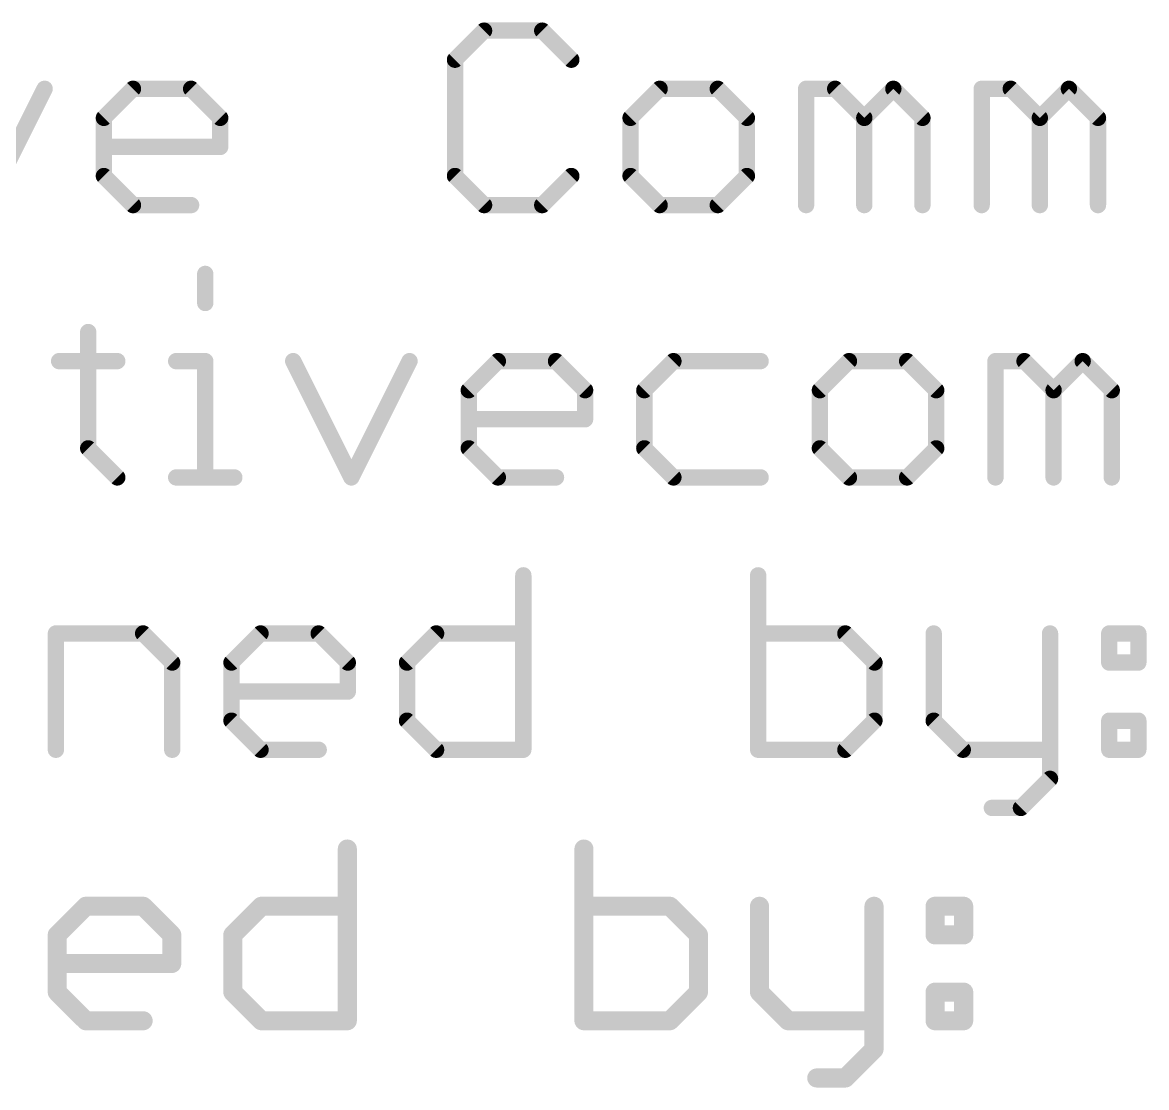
# Model space of a CAD drawing. Extents: x -39 to 68, y -16 to 20.
# Drawn here: x -0.22 to 10.27, y -15.77 to -5.84 of the extents above; entities that cross this region are included whole.
import ezdxf

# ---------------------------------------------------------------- set-up
doc = ezdxf.new("R2010")
doc.units = 0
doc.layers.add('51', color=53, linetype='CONTINUOUS')

msp = doc.modelspace()

# ---------------------------------------------------------------- linework, layer by layer
at = {"layer": '51'}
for points, const_width in [([(4.0891, -5.9168), (3.818, -6.188)], 0.1524), ([(4.6315, -5.9168), (4.0891, -5.9168)], 0.1524), ([(4.9026, -6.188), (4.6315, -5.9168)], 0.1524), ([(3.818, -6.188), (3.818, -7.2726)], 0.1524), ([(-0.5512, -7.5438), (-0.0088, -6.4591)], 0.1524), ([(0.5437, -6.7303), (0.8148, -6.4591)], 0.1524), ([(0.8148, -6.4591), (1.3572, -6.4591)], 0.1524), ([(1.3572, -6.4591), (1.6283, -6.7303)], 0.1524), ([(5.7263, -6.4591), (5.4551, -6.7303)], 0.1524), ([(6.2686, -6.4591), (5.7263, -6.4591)], 0.1524), ([(6.5398, -6.7303), (6.2686, -6.4591)], 0.1524), ([(7.0923, -7.5438), (7.0923, -6.4591)], 0.1524), ([(7.0923, -6.4591), (7.3635, -6.4591)], 0.1524), ([(7.3635, -6.4591), (7.6346, -6.7303)], 0.1524), ([(7.6346, -6.7303), (7.9058, -6.4591)], 0.1524), ([(7.9058, -6.4591), (8.177, -6.7303)], 0.1524), ([(8.7294, -7.5438), (8.7294, -6.4591)], 0.1524), ([(8.7294, -6.4591), (9.0006, -6.4591)], 0.1524), ([(9.0006, -6.4591), (9.2718, -6.7303)], 0.1524), ([(9.2718, -6.7303), (9.5429, -6.4591)], 0.1524), ([(9.5429, -6.4591), (9.8141, -6.7303)], 0.1524), ([(0.5437, -7.2726), (0.5437, -6.7303)], 0.1524), ([(1.6283, -6.7303), (1.6283, -7.0015)], 0.1524), ([(5.4551, -6.7303), (5.4551, -7.2726)], 0.1524), ([(6.5398, -7.2726), (6.5398, -6.7303)], 0.1524), ([(7.6346, -6.7303), (7.6346, -7.5438)], 0.1524), ([(8.177, -6.7303), (8.177, -7.5438)], 0.1524), ([(9.2718, -6.7303), (9.2718, -7.5438)], 0.1524), ([(9.8141, -6.7303), (9.8141, -7.5438)], 0.1524), ([(1.6283, -7.0015), (0.5437, -7.0015)], 0.1524), ([(0.8148, -7.5438), (0.5437, -7.2726)], 0.1524), ([(3.818, -7.2726), (4.0891, -7.5438)], 0.1524), ([(4.6315, -7.5438), (4.9026, -7.2726)], 0.1524), ([(5.4551, -7.2726), (5.7263, -7.5438)], 0.1524), ([(6.2686, -7.5438), (6.5398, -7.2726)], 0.1524), ([(1.3572, -7.5438), (0.8148, -7.5438)], 0.1524), ([(4.0891, -7.5438), (4.6315, -7.5438)], 0.1524), ([(5.7263, -7.5438), (6.2686, -7.5438)], 0.1524), ([(1.489, -8.1856), (1.489, -8.4568)], 0.1524), ([(0.3975, -8.728), (0.3975, -9.8126)], 0.1524), ([(0.1264, -8.9991), (0.6687, -8.9991)], 0.1524), ([(1.2178, -8.9991), (1.489, -8.9991)], 0.1524), ([(1.489, -8.9991), (1.489, -10.0838)], 0.1524), ([(2.3092, -8.9991), (2.8516, -10.0838)], 0.1524), ([(2.8516, -10.0838), (3.3939, -8.9991)], 0.1524), ([(3.9464, -9.2703), (4.2176, -8.9991)], 0.1524), ([(4.2176, -8.9991), (4.7599, -8.9991)], 0.1524), ([(4.7599, -8.9991), (5.031, -9.2703)], 0.1524), ([(5.8547, -8.9991), (5.5835, -9.2703)], 0.1524), ([(6.6682, -8.9991), (5.8547, -8.9991)], 0.1524), ([(7.4919, -8.9991), (7.2207, -9.2703)], 0.1524), ([(8.0342, -8.9991), (7.4919, -8.9991)], 0.1524), ([(8.3054, -9.2703), (8.0342, -8.9991)], 0.1524), ([(8.8579, -10.0838), (8.8579, -8.9991)], 0.1524), ([(8.8579, -8.9991), (9.129, -8.9991)], 0.1524), ([(9.129, -8.9991), (9.4002, -9.2703)], 0.1524), ([(9.4002, -9.2703), (9.6714, -8.9991)], 0.1524), ([(9.6714, -8.9991), (9.9425, -9.2703)], 0.1524), ([(3.9464, -9.8126), (3.9464, -9.2703)], 0.1524), ([(5.031, -9.2703), (5.031, -9.5415)], 0.1524), ([(5.5835, -9.2703), (5.5835, -9.8126)], 0.1524), ([(7.2207, -9.2703), (7.2207, -9.8126)], 0.1524), ([(8.3054, -9.8126), (8.3054, -9.2703)], 0.1524), ([(9.4002, -9.2703), (9.4002, -10.0838)], 0.1524), ([(9.9425, -9.2703), (9.9425, -10.0838)], 0.1524), ([(5.031, -9.5415), (3.9464, -9.5415)], 0.1524), ([(0.3975, -9.8126), (0.6687, -10.0838)], 0.1524), ([(4.2176, -10.0838), (3.9464, -9.8126)], 0.1524), ([(5.5835, -9.8126), (5.8547, -10.0838)], 0.1524), ([(7.2207, -9.8126), (7.4919, -10.0838)], 0.1524), ([(8.0342, -10.0838), (8.3054, -9.8126)], 0.1524), ([(1.2178, -10.0838), (1.7601, -10.0838)], 0.1524), ([(4.7599, -10.0838), (4.2176, -10.0838)], 0.1524), ([(5.8547, -10.0838), (6.6682, -10.0838)], 0.1524), ([(7.4919, -10.0838), (8.0342, -10.0838)], 0.1524), ([(4.4552, -10.9968), (4.4552, -12.6238)], 0.1524), ([(6.6449, -10.9968), (6.6449, -12.6238)], 0.1524), ([(0.0963, -12.6238), (0.0963, -11.5391)], 0.1524), ([(0.0963, -11.5391), (0.9098, -11.5391)], 0.1524), ([(0.9098, -11.5391), (1.1809, -11.8103)], 0.1524), ([(1.7334, -11.8103), (2.0046, -11.5391)], 0.1524), ([(2.0046, -11.5391), (2.5469, -11.5391)], 0.1524), ([(2.5469, -11.5391), (2.8181, -11.8103)], 0.1524), ([(3.3706, -11.8103), (3.6417, -11.5391)], 0.1524), ([(3.6417, -11.5391), (4.4552, -11.5391)], 0.1524), ([(7.4584, -11.5391), (6.6449, -11.5391)], 0.1524), ([(7.7295, -11.8103), (7.4584, -11.5391)], 0.1524), ([(8.282, -11.5391), (8.282, -12.3526)], 0.1524), ([(9.3667, -11.5391), (9.3667, -12.895)], 0.1524), ([(9.9192, -11.5391), (10.1904, -11.5391)], 0.1524), ([(9.9192, -11.8103), (9.9192, -11.5391)], 0.1524), ([(10.1904, -11.5391), (10.1904, -11.8103)], 0.1524), ([(1.1809, -11.8103), (1.1809, -12.6238)], 0.1524), ([(1.7334, -12.3526), (1.7334, -11.8103)], 0.1524), ([(2.8181, -11.8103), (2.8181, -12.0815)], 0.1524), ([(3.3706, -12.3526), (3.3706, -11.8103)], 0.1524), ([(7.7295, -12.3526), (7.7295, -11.8103)], 0.1524), ([(10.1904, -11.8103), (9.9192, -11.8103)], 0.1524), ([(2.8181, -12.0815), (1.7334, -12.0815)], 0.1524), ([(2.0046, -12.6238), (1.7334, -12.3526)], 0.1524), ([(3.6417, -12.6238), (3.3706, -12.3526)], 0.1524), ([(7.4584, -12.6238), (7.7295, -12.3526)], 0.1524), ([(8.282, -12.3526), (8.5532, -12.6238)], 0.1524), ([(9.9192, -12.3526), (10.1904, -12.3526)], 0.1524), ([(9.9192, -12.6238), (9.9192, -12.3526)], 0.1524), ([(10.1904, -12.3526), (10.1904, -12.6238)], 0.1524), ([(2.5469, -12.6238), (2.0046, -12.6238)], 0.1524), ([(4.4552, -12.6238), (3.6417, -12.6238)], 0.1524), ([(6.6449, -12.6238), (7.4584, -12.6238)], 0.1524), ([(8.5532, -12.6238), (9.3667, -12.6238)], 0.1524), ([(10.1904, -12.6238), (9.9192, -12.6238)], 0.1524), ([(9.3667, -12.895), (9.0955, -13.1661)], 0.1524), ([(9.0955, -13.1661), (8.8244, -13.1661)], 0.1524), ([(2.8138, -13.5495), (2.8138, -15.1511)], 0.1778), ([(5.0204, -13.5495), (5.0204, -15.1511)], 0.1778), ([(0.109, -14.3503), (0.3759, -14.0834)], 0.1778), ([(0.3759, -14.0834), (0.9097, -14.0834)], 0.1778), ([(0.9097, -14.0834), (1.1767, -14.3503)], 0.1778), ([(1.7461, -14.3503), (2.013, -14.0834)], 0.1778), ([(2.013, -14.0834), (2.8138, -14.0834)], 0.1778), ([(5.8212, -14.0834), (5.0204, -14.0834)], 0.1778), ([(6.0881, -14.3503), (5.8212, -14.0834)], 0.1778), ([(6.6576, -14.0834), (6.6576, -14.8842)], 0.1778), ([(7.7253, -14.0834), (7.7253, -15.418)], 0.1778), ([(8.2947, -14.0834), (8.5617, -14.0834)], 0.1778), ([(8.2947, -14.3503), (8.2947, -14.0834)], 0.1778), ([(8.5617, -14.0834), (8.5617, -14.3503)], 0.1778), ([(0.109, -14.8842), (0.109, -14.3503)], 0.1778), ([(1.1767, -14.3503), (1.1767, -14.6172)], 0.1778), ([(1.7461, -14.8842), (1.7461, -14.3503)], 0.1778), ([(6.0881, -14.8842), (6.0881, -14.3503)], 0.1778), ([(8.5617, -14.3503), (8.2947, -14.3503)], 0.1778), ([(1.1767, -14.6172), (0.109, -14.6172)], 0.1778), ([(0.3759, -15.1511), (0.109, -14.8842)], 0.1778), ([(2.013, -15.1511), (1.7461, -14.8842)], 0.1778), ([(5.8212, -15.1511), (6.0881, -14.8842)], 0.1778), ([(6.6576, -14.8842), (6.9245, -15.1511)], 0.1778), ([(8.2947, -14.8842), (8.5617, -14.8842)], 0.1778), ([(8.2947, -15.1511), (8.2947, -14.8842)], 0.1778), ([(8.5617, -14.8842), (8.5617, -15.1511)], 0.1778), ([(0.9097, -15.1511), (0.3759, -15.1511)], 0.1778), ([(2.8138, -15.1511), (2.013, -15.1511)], 0.1778), ([(5.0204, -15.1511), (5.8212, -15.1511)], 0.1778), ([(6.9245, -15.1511), (7.7253, -15.1511)], 0.1778), ([(8.5617, -15.1511), (8.2947, -15.1511)], 0.1778), ([(7.7253, -15.418), (7.4584, -15.685)], 0.1778), ([(7.4584, -15.685), (7.1914, -15.685)], 0.1778)]:
    msp.add_lwpolyline(points, dxfattribs=dict(at, const_width=const_width))
for points, const_width in [([(4.0891, -5.8787, 1), (4.0891, -5.9549)], 0.0762), ([(4.1161, -5.9438, 1), (4.0622, -5.8899)], 0.0762), ([(4.6584, -5.8899, 1), (4.6045, -5.9438)], 0.0762), ([(4.6315, -5.9549, 1), (4.6315, -5.8787)], 0.0762), ([(3.791, -6.161, 1), (3.8449, -6.2149)], 0.0762), ([(3.8561, -6.188, 1), (3.7799, -6.188)], 0.0762), ([(4.8757, -6.2149, 1), (4.9296, -6.161)], 0.0762), ([(0.0252, -6.4762, 1), (-0.0429, -6.4421)], 0.0762), ([(0.8148, -6.421, 1), (0.8148, -6.4972)], 0.0762), ([(0.8418, -6.4861, 1), (0.7879, -6.4322)], 0.0762), ([(1.3841, -6.4322, 1), (1.3302, -6.4861)], 0.0762), ([(1.3572, -6.4972, 1), (1.3572, -6.421)], 0.0762), ([(5.7263, -6.421, 1), (5.7263, -6.4972)], 0.0762), ([(5.7532, -6.4861, 1), (5.6994, -6.4322)], 0.0762), ([(6.2956, -6.4322, 1), (6.2417, -6.4861)], 0.0762), ([(6.2686, -6.4972, 1), (6.2686, -6.421)], 0.0762), ([(7.1304, -6.4591, 1), (7.0542, -6.4591)], 0.0762), ([(7.0923, -6.421, 1), (7.0923, -6.4972)], 0.0762), ([(7.3904, -6.4322, 1), (7.3365, -6.4861)], 0.0762), ([(7.3635, -6.4972, 1), (7.3635, -6.421)], 0.0762), ([(7.9327, -6.4322, 1), (7.8788, -6.4861)], 0.0762), ([(7.9327, -6.4861, 1), (7.8788, -6.4322)], 0.0762), ([(8.7675, -6.4591, 1), (8.6913, -6.4591)], 0.0762), ([(8.7294, -6.421, 1), (8.7294, -6.4972)], 0.0762), ([(9.0276, -6.4322, 1), (8.9737, -6.4861)], 0.0762), ([(9.0006, -6.4972, 1), (9.0006, -6.421)], 0.0762), ([(9.5699, -6.4322, 1), (9.516, -6.4861)], 0.0762), ([(9.5699, -6.4861, 1), (9.516, -6.4322)], 0.0762), ([(0.5818, -6.7303, 1), (0.5056, -6.7303)], 0.0762), ([(0.5167, -6.7034, 1), (0.5706, -6.7572)], 0.0762), ([(1.6664, -6.7303, 1), (1.5902, -6.7303)], 0.0762), ([(1.6014, -6.7572, 1), (1.6553, -6.7034)], 0.0762), ([(5.4932, -6.7303, 1), (5.417, -6.7303)], 0.0762), ([(5.4282, -6.7034, 1), (5.4821, -6.7572)], 0.0762), ([(6.5779, -6.7303, 1), (6.5017, -6.7303)], 0.0762), ([(6.5129, -6.7572, 1), (6.5667, -6.7034)], 0.0762), ([(7.6727, -6.7303, 1), (7.5965, -6.7303)], 0.0762), ([(7.6077, -6.7034, 1), (7.6616, -6.7572)], 0.0762), ([(7.6077, -6.7572, 1), (7.6616, -6.7034)], 0.0762), ([(8.2151, -6.7303, 1), (8.1389, -6.7303)], 0.0762), ([(8.15, -6.7572, 1), (8.2039, -6.7034)], 0.0762), ([(9.3099, -6.7303, 1), (9.2337, -6.7303)], 0.0762), ([(9.2448, -6.7034, 1), (9.2987, -6.7572)], 0.0762), ([(9.2448, -6.7572, 1), (9.2987, -6.7034)], 0.0762), ([(9.8522, -6.7303, 1), (9.776, -6.7303)], 0.0762), ([(9.7872, -6.7572, 1), (9.8411, -6.7034)], 0.0762), ([(0.5437, -6.9634, 1), (0.5437, -7.0396)], 0.0762), ([(1.5902, -7.0015, 1), (1.6664, -7.0015)], 0.0762), ([(1.6283, -7.0396, 1), (1.6283, -6.9634)], 0.0762), ([(0.5706, -7.2457, 1), (0.5167, -7.2996)], 0.0762), ([(3.8449, -7.2457, 1), (3.791, -7.2996)], 0.0762), ([(4.9296, -7.2996, 1), (4.8757, -7.2457)], 0.0762), ([(5.4821, -7.2457, 1), (5.4282, -7.2996)], 0.0762), ([(6.5667, -7.2996, 1), (6.5129, -7.2457)], 0.0762), ([(0.5056, -7.2726, 1), (0.5818, -7.2726)], 0.0762), ([(3.7799, -7.2726, 1), (3.8561, -7.2726)], 0.0762), ([(5.417, -7.2726, 1), (5.4932, -7.2726)], 0.0762), ([(6.5017, -7.2726, 1), (6.5779, -7.2726)], 0.0762), ([(0.8148, -7.5057, 1), (0.8148, -7.5819)], 0.0762), ([(0.7879, -7.5707, 1), (0.8418, -7.5169)], 0.0762), ([(1.3572, -7.5819, 1), (1.3572, -7.5057)], 0.0762), ([(4.0891, -7.5057, 1), (4.0891, -7.5819)], 0.0762), ([(4.0622, -7.5707, 1), (4.1161, -7.5169)], 0.0762), ([(4.6045, -7.5169, 1), (4.6584, -7.5707)], 0.0762), ([(4.6315, -7.5819, 1), (4.6315, -7.5057)], 0.0762), ([(5.7263, -7.5057, 1), (5.7263, -7.5819)], 0.0762), ([(5.6994, -7.5707, 1), (5.7532, -7.5169)], 0.0762), ([(6.2417, -7.5169, 1), (6.2956, -7.5707)], 0.0762), ([(6.2686, -7.5819, 1), (6.2686, -7.5057)], 0.0762), ([(7.0542, -7.5438, 1), (7.1304, -7.5438)], 0.0762), ([(7.5965, -7.5438, 1), (7.6727, -7.5438)], 0.0762), ([(8.1389, -7.5438, 1), (8.2151, -7.5438)], 0.0762), ([(8.6913, -7.5438, 1), (8.7675, -7.5438)], 0.0762), ([(9.2337, -7.5438, 1), (9.3099, -7.5438)], 0.0762), ([(9.776, -7.5438, 1), (9.8522, -7.5438)], 0.0762), ([(1.5271, -8.1856, 1), (1.4509, -8.1856)], 0.0762), ([(1.4509, -8.4568, 1), (1.5271, -8.4568)], 0.0762), ([(0.4356, -8.728, 1), (0.3594, -8.728)], 0.0762), ([(0.1264, -8.961, 1), (0.1264, -9.0372)], 0.0762), ([(0.6687, -9.0372, 1), (0.6687, -8.961)], 0.0762), ([(1.2178, -8.961, 1), (1.2178, -9.0372)], 0.0762), ([(1.5271, -8.9991, 1), (1.4509, -8.9991)], 0.0762), ([(1.489, -9.0372, 1), (1.489, -8.961)], 0.0762), ([(2.3433, -8.9821, 1), (2.2752, -9.0162)], 0.0762), ([(3.428, -9.0162, 1), (3.3598, -8.9821)], 0.0762), ([(4.2176, -8.961, 1), (4.2176, -9.0372)], 0.0762), ([(4.2445, -9.0261, 1), (4.1906, -8.9722)], 0.0762), ([(4.7868, -8.9722, 1), (4.7329, -9.0261)], 0.0762), ([(4.7599, -9.0372, 1), (4.7599, -8.961)], 0.0762), ([(5.8547, -8.961, 1), (5.8547, -9.0372)], 0.0762), ([(5.8816, -9.0261, 1), (5.8278, -8.9722)], 0.0762), ([(6.6682, -9.0372, 1), (6.6682, -8.961)], 0.0762), ([(7.4919, -8.961, 1), (7.4919, -9.0372)], 0.0762), ([(7.5188, -9.0261, 1), (7.4649, -8.9722)], 0.0762), ([(8.0611, -8.9722, 1), (8.0073, -9.0261)], 0.0762), ([(8.0342, -9.0372, 1), (8.0342, -8.961)], 0.0762), ([(8.896, -8.9991, 1), (8.8198, -8.9991)], 0.0762), ([(8.8579, -8.961, 1), (8.8579, -9.0372)], 0.0762), ([(9.156, -8.9722, 1), (9.1021, -9.0261)], 0.0762), ([(9.129, -9.0372, 1), (9.129, -8.961)], 0.0762), ([(9.6983, -8.9722, 1), (9.6444, -9.0261)], 0.0762), ([(9.6983, -9.0261, 1), (9.6444, -8.9722)], 0.0762), ([(3.9845, -9.2703, 1), (3.9083, -9.2703)], 0.0762), ([(3.9194, -9.2434, 1), (3.9733, -9.2972)], 0.0762), ([(5.0691, -9.2703, 1), (4.9929, -9.2703)], 0.0762), ([(5.0041, -9.2972, 1), (5.058, -9.2434)], 0.0762), ([(5.6216, -9.2703, 1), (5.5454, -9.2703)], 0.0762), ([(5.5566, -9.2434, 1), (5.6105, -9.2972)], 0.0762), ([(7.2588, -9.2703, 1), (7.1826, -9.2703)], 0.0762), ([(7.1938, -9.2434, 1), (7.2476, -9.2972)], 0.0762), ([(8.3435, -9.2703, 1), (8.2673, -9.2703)], 0.0762), ([(8.2784, -9.2972, 1), (8.3323, -9.2434)], 0.0762), ([(9.4383, -9.2703, 1), (9.3621, -9.2703)], 0.0762), ([(9.3732, -9.2434, 1), (9.4271, -9.2972)], 0.0762), ([(9.3732, -9.2972, 1), (9.4271, -9.2434)], 0.0762), ([(9.9806, -9.2703, 1), (9.9044, -9.2703)], 0.0762), ([(9.9156, -9.2972, 1), (9.9695, -9.2434)], 0.0762), ([(3.9464, -9.5034, 1), (3.9464, -9.5796)], 0.0762), ([(4.9929, -9.5415, 1), (5.0691, -9.5415)], 0.0762), ([(5.031, -9.5796, 1), (5.031, -9.5034)], 0.0762), ([(0.4245, -9.7857, 1), (0.3706, -9.8396)], 0.0762), ([(3.9733, -9.7857, 1), (3.9194, -9.8396)], 0.0762), ([(5.6105, -9.7857, 1), (5.5566, -9.8396)], 0.0762), ([(7.2476, -9.7857, 1), (7.1938, -9.8396)], 0.0762), ([(8.3323, -9.8396, 1), (8.2784, -9.7857)], 0.0762), ([(0.3594, -9.8126, 1), (0.4356, -9.8126)], 0.0762), ([(3.9083, -9.8126, 1), (3.9845, -9.8126)], 0.0762), ([(5.5454, -9.8126, 1), (5.6216, -9.8126)], 0.0762), ([(7.1826, -9.8126, 1), (7.2588, -9.8126)], 0.0762), ([(8.2673, -9.8126, 1), (8.3435, -9.8126)], 0.0762), ([(0.6417, -10.1107, 1), (0.6956, -10.0569)], 0.0762), ([(1.2178, -10.0457, 1), (1.2178, -10.1219)], 0.0762), ([(1.4509, -10.0838, 1), (1.5271, -10.0838)], 0.0762), ([(1.7601, -10.1219, 1), (1.7601, -10.0457)], 0.0762), ([(2.8175, -10.0668, 1), (2.8856, -10.1008)], 0.0762), ([(2.8175, -10.1008, 1), (2.8856, -10.0668)], 0.0762), ([(4.2176, -10.0457, 1), (4.2176, -10.1219)], 0.0762), ([(4.1906, -10.1107, 1), (4.2445, -10.0569)], 0.0762), ([(4.7599, -10.1219, 1), (4.7599, -10.0457)], 0.0762), ([(5.8547, -10.0457, 1), (5.8547, -10.1219)], 0.0762), ([(5.8278, -10.1107, 1), (5.8816, -10.0569)], 0.0762), ([(6.6682, -10.1219, 1), (6.6682, -10.0457)], 0.0762), ([(7.4919, -10.0457, 1), (7.4919, -10.1219)], 0.0762), ([(7.4649, -10.1107, 1), (7.5188, -10.0569)], 0.0762), ([(8.0073, -10.0569, 1), (8.0611, -10.1107)], 0.0762), ([(8.0342, -10.1219, 1), (8.0342, -10.0457)], 0.0762), ([(8.8198, -10.0838, 1), (8.896, -10.0838)], 0.0762), ([(9.3621, -10.0838, 1), (9.4383, -10.0838)], 0.0762), ([(9.9044, -10.0838, 1), (9.9806, -10.0838)], 0.0762), ([(4.4933, -10.9968, 1), (4.4171, -10.9968)], 0.0762), ([(6.683, -10.9968, 1), (6.6068, -10.9968)], 0.0762), ([(0.1344, -11.5391, 1), (0.0582, -11.5391)], 0.0762), ([(0.0963, -11.501, 1), (0.0963, -11.5772)], 0.0762), ([(0.9367, -11.5122, 1), (0.8828, -11.5661)], 0.0762), ([(0.9098, -11.5772, 1), (0.9098, -11.501)], 0.0762), ([(2.0046, -11.501, 1), (2.0046, -11.5772)], 0.0762), ([(2.0315, -11.5661, 1), (1.9776, -11.5122)], 0.0762), ([(2.5739, -11.5122, 1), (2.52, -11.5661)], 0.0762), ([(2.5469, -11.5772, 1), (2.5469, -11.501)], 0.0762), ([(3.6417, -11.501, 1), (3.6417, -11.5772)], 0.0762), ([(3.6687, -11.5661, 1), (3.6148, -11.5122)], 0.0762), ([(4.4552, -11.5772, 1), (4.4552, -11.501)], 0.0762), ([(6.6449, -11.501, 1), (6.6449, -11.5772)], 0.0762), ([(7.4853, -11.5122, 1), (7.4314, -11.5661)], 0.0762), ([(7.4584, -11.5772, 1), (7.4584, -11.501)], 0.0762), ([(8.3201, -11.5391, 1), (8.2439, -11.5391)], 0.0762), ([(9.4048, -11.5391, 1), (9.3286, -11.5391)], 0.0762), ([(9.9192, -11.501, 1), (9.9192, -11.5772)], 0.0762), ([(9.9573, -11.5391, 1), (9.8811, -11.5391)], 0.0762), ([(10.2285, -11.5391, 1), (10.1523, -11.5391)], 0.0762), ([(10.1904, -11.5772, 1), (10.1904, -11.501)], 0.0762), ([(1.219, -11.8103, 1), (1.1428, -11.8103)], 0.0762), ([(1.7715, -11.8103, 1), (1.6953, -11.8103)], 0.0762), ([(2.8562, -11.8103, 1), (2.78, -11.8103)], 0.0762), ([(3.4087, -11.8103, 1), (3.3325, -11.8103)], 0.0762), ([(7.7676, -11.8103, 1), (7.6914, -11.8103)], 0.0762), ([(9.9192, -11.7722, 1), (9.9192, -11.8484)], 0.0762), ([(10.1904, -11.8484, 1), (10.1904, -11.7722)], 0.0762), ([(1.154, -11.8372, 1), (1.2079, -11.7834)], 0.0762), ([(1.7065, -11.7834, 1), (1.7604, -11.8372)], 0.0762), ([(2.7911, -11.8372, 1), (2.845, -11.7834)], 0.0762), ([(3.3436, -11.7834, 1), (3.3975, -11.8372)], 0.0762), ([(7.7026, -11.8372, 1), (7.7565, -11.7834)], 0.0762), ([(9.8811, -11.8103, 1), (9.9573, -11.8103)], 0.0762), ([(10.1523, -11.8103, 1), (10.2285, -11.8103)], 0.0762), ([(1.7334, -12.0434, 1), (1.7334, -12.1196)], 0.0762), ([(2.78, -12.0815, 1), (2.8562, -12.0815)], 0.0762), ([(2.8181, -12.1196, 1), (2.8181, -12.0434)], 0.0762), ([(1.7604, -12.3257, 1), (1.7065, -12.3796)], 0.0762), ([(1.6953, -12.3526, 1), (1.7715, -12.3526)], 0.0762), ([(3.3975, -12.3257, 1), (3.3436, -12.3796)], 0.0762), ([(3.3325, -12.3526, 1), (3.4087, -12.3526)], 0.0762), ([(7.6914, -12.3526, 1), (7.7676, -12.3526)], 0.0762), ([(7.7565, -12.3796, 1), (7.7026, -12.3257)], 0.0762), ([(8.309, -12.3257, 1), (8.2551, -12.3796)], 0.0762), ([(8.2439, -12.3526, 1), (8.3201, -12.3526)], 0.0762), ([(9.9192, -12.3145, 1), (9.9192, -12.3907)], 0.0762), ([(9.9573, -12.3526, 1), (9.8811, -12.3526)], 0.0762), ([(10.2285, -12.3526, 1), (10.1523, -12.3526)], 0.0762), ([(10.1904, -12.3907, 1), (10.1904, -12.3145)], 0.0762), ([(2.0046, -12.5857, 1), (2.0046, -12.6619)], 0.0762), ([(1.9776, -12.6507, 1), (2.0315, -12.5969)], 0.0762), ([(2.5469, -12.6619, 1), (2.5469, -12.5857)], 0.0762), ([(3.6417, -12.5857, 1), (3.6417, -12.6619)], 0.0762), ([(3.6148, -12.6507, 1), (3.6687, -12.5969)], 0.0762), ([(4.4552, -12.6619, 1), (4.4552, -12.5857)], 0.0762), ([(6.6449, -12.5857, 1), (6.6449, -12.6619)], 0.0762), ([(7.4314, -12.5969, 1), (7.4853, -12.6507)], 0.0762), ([(7.4584, -12.6619, 1), (7.4584, -12.5857)], 0.0762), ([(8.5532, -12.5857, 1), (8.5532, -12.6619)], 0.0762), ([(8.5263, -12.6507, 1), (8.5801, -12.5969)], 0.0762), ([(9.3667, -12.6619, 1), (9.3667, -12.5857)], 0.0762), ([(9.9192, -12.5857, 1), (9.9192, -12.6619)], 0.0762), ([(10.1904, -12.6619, 1), (10.1904, -12.5857)], 0.0762), ([(0.0582, -12.6238, 1), (0.1344, -12.6238)], 0.0762), ([(1.1428, -12.6238, 1), (1.219, -12.6238)], 0.0762), ([(4.4171, -12.6238, 1), (4.4933, -12.6238)], 0.0762), ([(6.6068, -12.6238, 1), (6.683, -12.6238)], 0.0762), ([(9.8811, -12.6238, 1), (9.9573, -12.6238)], 0.0762), ([(10.1523, -12.6238, 1), (10.2285, -12.6238)], 0.0762), ([(9.3286, -12.895, 1), (9.4048, -12.895)], 0.0762), ([(9.3936, -12.9219, 1), (9.3398, -12.868)], 0.0762), ([(8.8244, -13.128, 1), (8.8244, -13.2042)], 0.0762), ([(9.0686, -13.1392, 1), (9.1225, -13.1931)], 0.0762), ([(9.0955, -13.2042, 1), (9.0955, -13.128)], 0.0762), ([(2.8583, -13.5495, 1), (2.7694, -13.5495)], 0.0889), ([(5.0649, -13.5495, 1), (4.976, -13.5495)], 0.0889), ([(0.3759, -14.0389, 1), (0.3759, -14.1278)], 0.0889), ([(0.4073, -14.1148, 1), (0.3445, -14.052)], 0.0889), ([(0.9412, -14.052, 1), (0.8783, -14.1148)], 0.0889), ([(0.9097, -14.1278, 1), (0.9097, -14.0389)], 0.0889), ([(2.013, -14.0389, 1), (2.013, -14.1278)], 0.0889), ([(2.0445, -14.1148, 1), (1.9816, -14.052)], 0.0889), ([(2.8138, -14.1278, 1), (2.8138, -14.0389)], 0.0889), ([(5.0204, -14.0389, 1), (5.0204, -14.1278)], 0.0889), ([(5.8526, -14.052, 1), (5.7898, -14.1148)], 0.0889), ([(5.8212, -14.1278, 1), (5.8212, -14.0389)], 0.0889), ([(6.702, -14.0834, 1), (6.6131, -14.0834)], 0.0889), ([(7.7698, -14.0834, 1), (7.6809, -14.0834)], 0.0889), ([(8.2947, -14.0389, 1), (8.2947, -14.1278)], 0.0889), ([(8.3392, -14.0834, 1), (8.2503, -14.0834)], 0.0889), ([(8.6061, -14.0834, 1), (8.5172, -14.0834)], 0.0889), ([(8.5617, -14.1278, 1), (8.5617, -14.0389)], 0.0889), ([(0.1534, -14.3503, 1), (0.0645, -14.3503)], 0.0889), ([(0.0775, -14.3189, 1), (0.1404, -14.3817)], 0.0889), ([(1.2211, -14.3503, 1), (1.1322, -14.3503)], 0.0889), ([(1.1452, -14.3817, 1), (1.2081, -14.3189)], 0.0889), ([(1.7147, -14.3189, 1), (1.7775, -14.3817)], 0.0889), ([(1.7906, -14.3503, 1), (1.7017, -14.3503)], 0.0889), ([(6.1326, -14.3503, 1), (6.0437, -14.3503)], 0.0889), ([(6.0567, -14.3817, 1), (6.1196, -14.3189)], 0.0889), ([(8.2947, -14.3059, 1), (8.2947, -14.3948)], 0.0889), ([(8.2503, -14.3503, 1), (8.3392, -14.3503)], 0.0889), ([(8.5172, -14.3503, 1), (8.6061, -14.3503)], 0.0889), ([(8.5617, -14.3948, 1), (8.5617, -14.3059)], 0.0889), ([(0.109, -14.5728, 1), (0.109, -14.6617)], 0.0889), ([(1.1767, -14.6617, 1), (1.1767, -14.5728)], 0.0889), ([(1.1322, -14.6172, 1), (1.2211, -14.6172)], 0.0889), ([(0.1404, -14.8527, 1), (0.0775, -14.9156)], 0.0889), ([(0.0645, -14.8842, 1), (0.1534, -14.8842)], 0.0889), ([(1.7775, -14.8527, 1), (1.7147, -14.9156)], 0.0889), ([(1.7017, -14.8842, 1), (1.7906, -14.8842)], 0.0889), ([(6.0437, -14.8842, 1), (6.1326, -14.8842)], 0.0889), ([(6.1196, -14.9156, 1), (6.0567, -14.8527)], 0.0889), ([(6.689, -14.8527, 1), (6.6262, -14.9156)], 0.0889), ([(6.6131, -14.8842, 1), (6.702, -14.8842)], 0.0889), ([(8.2947, -14.8397, 1), (8.2947, -14.9286)], 0.0889), ([(8.3392, -14.8842, 1), (8.2503, -14.8842)], 0.0889), ([(8.6061, -14.8842, 1), (8.5172, -14.8842)], 0.0889), ([(8.5617, -14.9286, 1), (8.5617, -14.8397)], 0.0889), ([(0.3759, -15.1067, 1), (0.3759, -15.1956)], 0.0889), ([(0.3445, -15.1825, 1), (0.4073, -15.1197)], 0.0889), ([(0.9097, -15.1956, 1), (0.9097, -15.1067)], 0.0889), ([(2.013, -15.1067, 1), (2.013, -15.1956)], 0.0889), ([(1.9816, -15.1825, 1), (2.0445, -15.1197)], 0.0889), ([(2.8138, -15.1956, 1), (2.8138, -15.1067)], 0.0889), ([(5.0204, -15.1067, 1), (5.0204, -15.1956)], 0.0889), ([(5.7898, -15.1197, 1), (5.8526, -15.1825)], 0.0889), ([(5.8212, -15.1956, 1), (5.8212, -15.1067)], 0.0889), ([(6.9245, -15.1067, 1), (6.9245, -15.1956)], 0.0889), ([(6.8931, -15.1825, 1), (6.9559, -15.1197)], 0.0889), ([(7.7253, -15.1956, 1), (7.7253, -15.1067)], 0.0889), ([(8.2947, -15.1067, 1), (8.2947, -15.1956)], 0.0889), ([(8.5617, -15.1956, 1), (8.5617, -15.1067)], 0.0889), ([(2.7694, -15.1511, 1), (2.8583, -15.1511)], 0.0889), ([(4.976, -15.1511, 1), (5.0649, -15.1511)], 0.0889), ([(8.2503, -15.1511, 1), (8.3392, -15.1511)], 0.0889), ([(8.5172, -15.1511, 1), (8.6061, -15.1511)], 0.0889), ([(7.6809, -15.418, 1), (7.7698, -15.418)], 0.0889), ([(7.7567, -15.4495, 1), (7.6939, -15.3866)], 0.0889), ([(7.1914, -15.6405, 1), (7.1914, -15.7294)], 0.0889), ([(7.4269, -15.6535, 1), (7.4898, -15.7164)], 0.0889), ([(7.4584, -15.7294, 1), (7.4584, -15.6405)], 0.0889)]:
    msp.add_lwpolyline(points, format="xyb", dxfattribs=dict(at, const_width=const_width))

doc.saveas('drawing.dxf')
